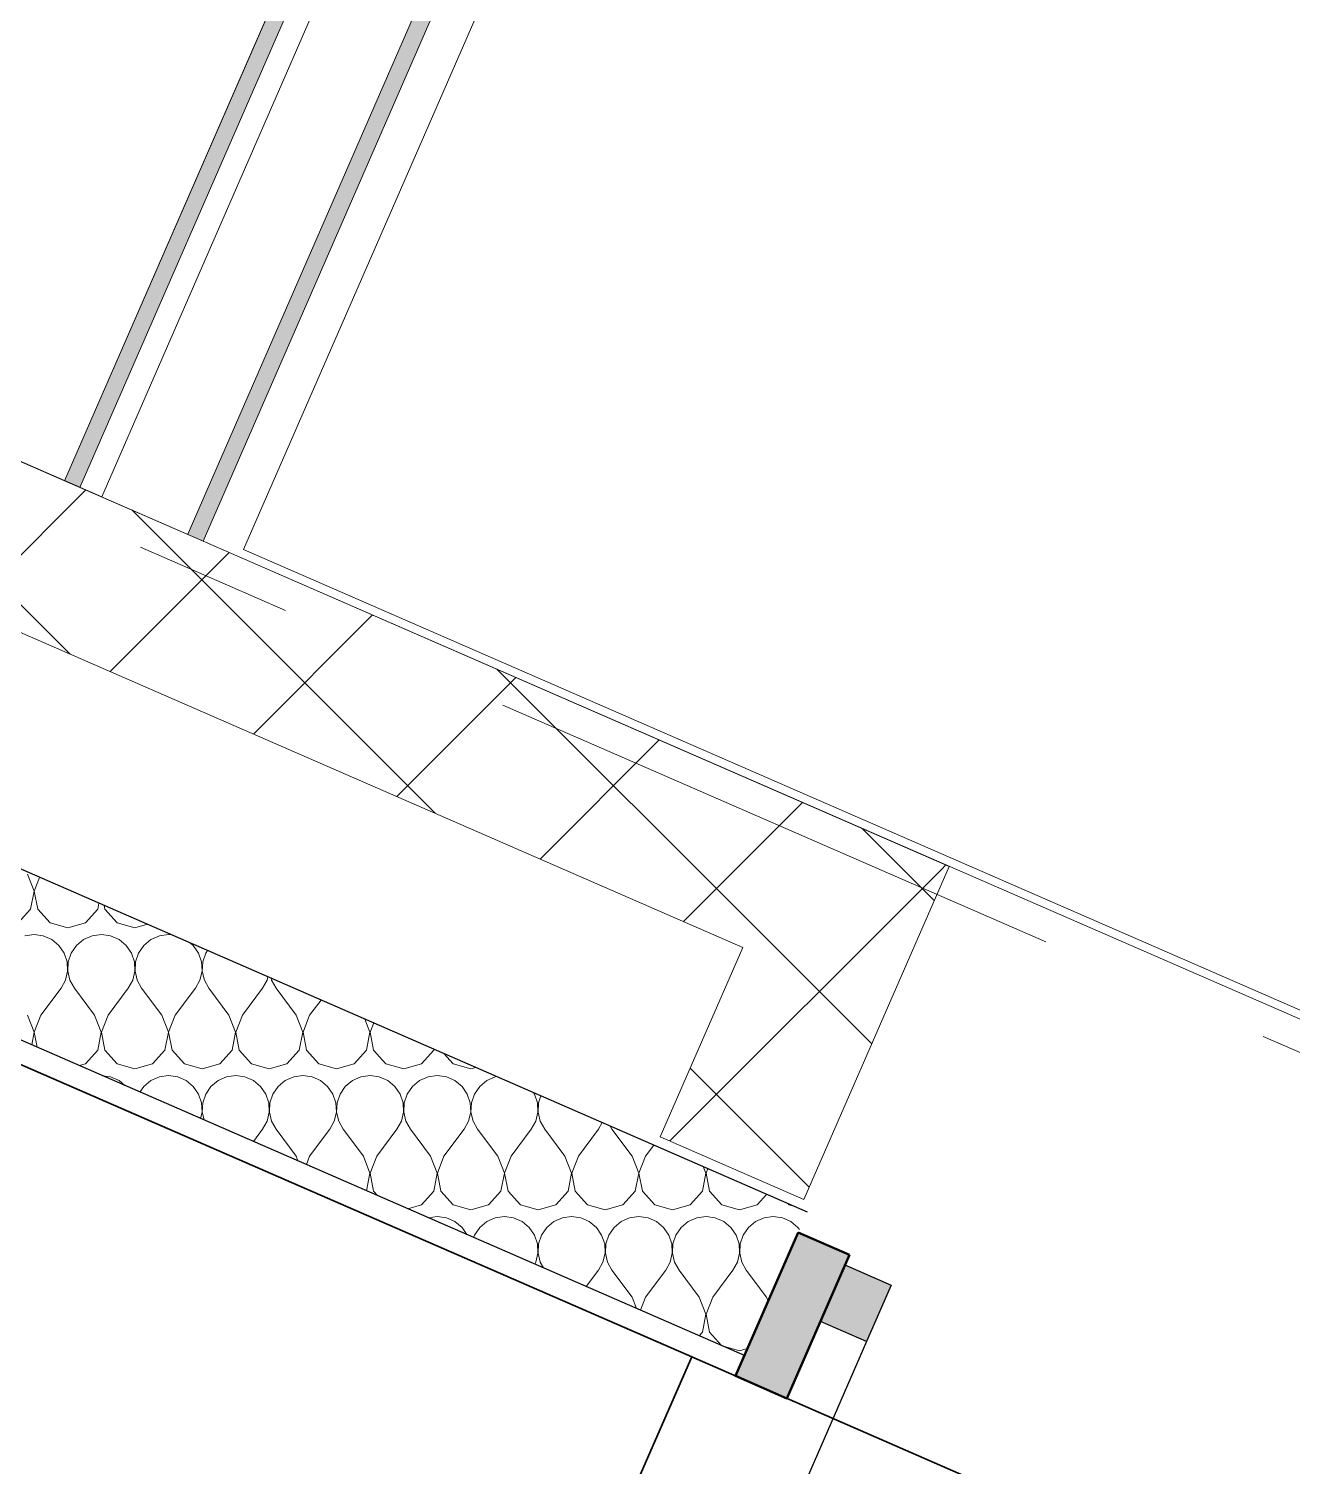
# Model space of a CAD drawing. Header units: millimetres. Extents: x -99530 to 1067232, y -97212 to 137997.
# Drawn here: x 41395 to 42524, y -18625 to -17341 of the extents above; entities that cross this region are included whole.
import ezdxf
from ezdxf.enums import TextEntityAlignment as Align

# ---------------------------------------------------------------- set-up
doc = ezdxf.new("R2010")
doc.units = ezdxf.units.MM
doc.header["$MEASUREMENT"] = 0
doc.linetypes.add('Double Dashed', pattern=[1093.611073, 529.166651, -211.666656, 141.111112, -211.666656])
for name, color, linetype in [('A-05-M_Gross_Int_Circulation', 7, 'Continuous'), ('A-15-MG_Structural_Grid', 7, 'Continuous'), ('A-20-M_Floor_Slab', 7, 'Continuous'), ('A-25-M_Curtain_Wall', 7, 'Continuous'), ('A-25-M_Wall_Int', 7, 'Continuous'), ('New_A-20-M_Hard_Landscape', 7, 'Continuous')]:
    doc.layers.add(name, color=color, linetype=linetype)
for name, color, linetype, lineweight, true_color in [('A-05-M_Gross_Int_Circulation_Pen_No__74', 7, 'Continuous', 20, 0x606060), ('A-15-MG_Structural_Grid_Pen_No__163', 7, 'Continuous', 0, 0x750077), ('A-25-M_Curtain_Wall_Pen_No__144', 7, 'Continuous', 0, 0xc8c8c8), ('A-25-M_Curtain_Wall_Pen_No__27', 7, 'Continuous', 50, 0x2a2a2a), ('A-25-M_Curtain_Wall_Pen_No__43', 7, 'Continuous', 30, 0x444444), ('A-25-M_Curtain_Wall_Pen_No__67', 7, 'Continuous', 20, 0x606060), ('A-25-M_Wall_Int_Pen_No__107', 7, 'Continuous', 15, 0xa6a6a6), ('ArchiCAD Doors_Pen_No__103', 7, 'Continuous', 15, 0xa6a6a6), ('ArchiCAD Doors_Pen_No__43', 7, 'Continuous', 30, 0x444444), ('New_A-20-M_Hard_Landscape_Pen_No__53', 7, 'Continuous', 35, 0x444444)]:
    doc.layers.add(name, color=color, linetype=linetype, lineweight=lineweight, true_color=true_color)
for name, color, linetype, lineweight in [('A-20-M_Floor_Slab_Pen_No__89', 8, 'Continuous', 20), ('A-25-M_Wall_Int_Pen_No__1', 7, 'Continuous', 13), ('A-95-P_Drawing_Pen_No__85', 8, 'Continuous', 20), ('ArchiCAD Zone Stamps_Pen_No__6', 7, 'Continuous', 35), ('ArchiCAD Zone Stamps_Pen_No__9', 7, 'Continuous', 13)]:
    doc.layers.add(name, color=color, linetype=linetype, lineweight=lineweight)
doc.styles.add('GENERATED_STYLE_1', font='')
doc.styles.add('GENERATED_STYLE_3', font='')
doc.styles.add('GENERATED_STYLE_4', font='')
doc.styles.get('GENERATED_STYLE_1').set_extended_font_data('Arial', bold=True)
doc.styles.get('GENERATED_STYLE_3').set_extended_font_data('Arial')
doc.styles.get('GENERATED_STYLE_4').set_extended_font_data('Swis721 BT')
doc.dimstyles.new('GENERATED_STYLE__4', dxfattribs={"dimtxt": 0.18, "dimasz": 273.6, "dimexe": 0.18, "dimexo": 0.0625, "dimgap": 0.09, "dimtad": 0, "dimtih": 1, "dimtoh": 1, "dimdec": 4, "dimzin": 0, "dimdsep": 46, "dimcen": 0.09, "dimadec": 0, "dimazin": 0, "dimtfac": 1, "dimtdec": 4, "dimtmove": 0, "dimatfit": 3, "dimldrblk": 'ARROWHEAD_5', "dimfxl": 1, "dimtolj": 1, "dimtzin": 0, "dimarcsym": 0})
pattern_1 = [(45, (0, 0), (-91.92388, 91.92388), []), (135, (0, 0), (91.92388, 91.92388), [])]

# ---------------------------------------------------------------- blocks, each defined once
blk = doc.blocks.new('__3_1', base_point=(41890.6, -13306.2))
at = {"layer": 'A-05-M_Gross_Int_Circulation_Pen_No__74', "linetype": 'Continuous'}
for p, q in [((41427.1, -17744.5), (44038.2, -11756.3)), ((39055.1, -16710.3), (41427.1, -17744.5))]:
    blk.add_line(p, q, dxfattribs=at)
at = {"layer": 'ArchiCAD Zone Stamps_Pen_No__6', "style": 'GENERATED_STYLE_3'}
for tag, height, p in [('measuredAreaCode', 175, (41390.4, -13097.3)), ('DUMMY_649', 175, (41659.4, -13214.6)), ('DUMMY_650', 175, (42087.5, -13401.3)), ('DUMMY_651', 116.7, (42331.9, -13494.5))]:
    blk.add_attdef(tag, text='', height=height, rotation=336.4404, dxfattribs=at).set_placement(p, align=Align.TOP_LEFT)
blk = doc.blocks.new('Stair 02_INB 0267_27_1', base_point=(43661.1, -16711.8))
at = {"layer": 'A-05-M_Gross_Int_Circulation_Pen_No__74', "linetype": 'Continuous'}
for p, q in [((44142.1, -11946.3), (41587, -17806.1)), ((41587, -17806.1), (44426.2, -19044.3))]:
    blk.add_line(p, q, dxfattribs=at)
at = {"layer": 'ArchiCAD Zone Stamps_Pen_No__9'}
for tag, height, style, p in [('ROOM_NAME', 250, 'GENERATED_STYLE_1', (43395.6, -15399.6)), ('zoneNameLine2', 250, 'GENERATED_STYLE_1', (43207.1, -15831.7)), ('ROOM_NUMBER', 200, 'GENERATED_STYLE_3', (43018.7, -16252.4)), ('measuredAreaCode', 200, 'GENERATED_STYLE_3', (42861.7, -16612.5)), ('ROOM_HOLES_PRM', 200, 'GENERATED_STYLE_3', (43169.1, -16746.6)), ('DUMMY_649', 200, 'GENERATED_STYLE_3', (43658.4, -16959.9)), ('DUMMY_650', 133.3, 'GENERATED_STYLE_3', (43937.7, -17066.5))]:
    blk.add_attdef(tag, text='', height=height, rotation=336.4404, dxfattribs=dict(at, style=style)).set_placement(p, align=Align.TOP_LEFT)
blk = doc.blocks.new('_INB 0264_29_1', base_point=(41041, -15448.7))
at = {"layer": 'A-05-M_Gross_Int_Circulation_Pen_No__74', "linetype": 'Continuous'}
for p, q in [((41460.3, -17758.9), (44071.4, -11770.8)), ((39088.2, -16724.7), (41460.3, -17758.9))]:
    blk.add_line(p, q, dxfattribs=at)
at = {"layer": 'ArchiCAD Zone Stamps_Pen_No__9', "style": 'GENERATED_STYLE_3'}
for tag, height, p in [('ROOM_NUMBER', 200, (40727.2, -14618.3)), ('measuredAreaCode', 200, (40570.2, -14978.4)), ('DUMMY_649', 200, (40877.6, -15112.4)), ('DUMMY_650', 200, (41366.9, -15325.8)), ('DUMMY_651', 133.3, (41646.2, -15432.3))]:
    blk.add_attdef(tag, text='', height=height, rotation=336.4404, dxfattribs=at).set_placement(p, align=Align.TOP_LEFT)
blk = doc.blocks.new('Mesh_11_1', base_point=(38476.3, -27090.5))
at = {"layer": 'New_A-20-M_Hard_Landscape_Pen_No__53', "linetype": 'Continuous', "flags": 128}
blk.add_lwpolyline([(38476.3, -27090.5), (40855.5, -28127.9), (42533.2, -24280.4), (53914.5, -29243.2), (51117.7, -35657.3), (53409.3, -36656.6), (56206.1, -30242.5), (63081, -33240.3), (59936.1, -40452.4, 0.120293), (62768.8, -40737.8, 0.15737), (66086.8, -39130, 0.078126), (67217.3, -37647.5), (69310.3, -32902.5), (61088.4, -29317.3), (60827.6, -29915.3), (42605.5, -21969.6), (42885.3, -21327.9), (48200.1, -23645.4), (49082.7, -21621.3), (41987.2, -18527.4), (41187.8, -20360.7), (40975.7, -20847.2), (41163.1, -20928.9)], format="xyb", close=True, dxfattribs=at)
blk = doc.blocks.new('Mesh_13_1', base_point=(11992.7, -24727.1))
at = {"layer": 'New_A-20-M_Hard_Landscape_Pen_No__53', "linetype": 'Continuous', "flags": 128}
blk.add_lwpolyline([(11992.7, -24727.1), (11193.3, -26560.4), (22460.6, -31473.5), (23260, -29640.2), (13970.8, -25589.7), (19905.1, -11980.5), (28925.9, -15914), (28987.7, -15772.3), (40919.8, -20975.3), (41987.2, -18527.4), (19056.2, -8528.3)], close=True, dxfattribs=at)
blk = doc.blocks.new('Slab_1_1', base_point=(376.7, -362.2))
at = {"layer": 'A-20-M_Floor_Slab_Pen_No__89', "linetype": 'Continuous', "flags": 128}
blk.add_lwpolyline([(376.7, -362.2), (7790.9, 6537.3), (7705.8, 6629.2), (10938.2, 9637.2), (15227.2, 7766.9), (19349.1, 17219.8), (53673.3, 2252.7), (53966.7, 2124.8), (49754.8, -7534.4), (49461.5, -7406.5), (44390.1, -19036.6), (3614.3, -1256.3), (3424.6, -1691.3)], close=True, dxfattribs=at)
blk = doc.blocks.new('*X206')
at = {"layer": 'A-25-M_Curtain_Wall_Pen_No__67', "linetype": 'Continuous'}
for p, q in [((41399.9, -18111.3), (41394, -18096)), ((41404.9, -18098.9), (41400.1, -18111.3)), ((41396.8, -18127.4), (41399.9, -18111.3)), ((41400.1, -18111.3), (41403.2, -18127.4)), ((41456.8, -18127.4), (41457.9, -18122)), ((41385.8, -18139.5), (41396.8, -18127.4)), ((41403.2, -18127.4), (41414.2, -18139.5)), ((41445.8, -18139.5), (41456.8, -18127.4)), ((41462.5, -18124), (41463.2, -18127.4)), ((41463.2, -18127.4), (41474.2, -18139.5)), ((41414.2, -18139.5), (41430, -18144)), ((41430, -18144), (41445.8, -18139.5)), ((41474.2, -18139.5), (41490, -18144)), ((41490, -18144), (41501.1, -18140.8)), ((41400, -18150), (41391.8, -18151.1)), ((41408.2, -18151.1), (41400, -18150)), ((41415.8, -18154.5), (41408.2, -18151.1)), ((41422.1, -18159.8), (41415.8, -18154.5)), ((41426.8, -18166.6), (41422.1, -18159.8)), ((41437.9, -18159.8), (41433.2, -18166.6)), ((41444.2, -18154.5), (41437.9, -18159.8)), ((41451.8, -18151.1), (41444.2, -18154.5)), ((41460, -18150), (41451.8, -18151.1)), ((41468.2, -18151.1), (41460, -18150)), ((41475.8, -18154.5), (41468.2, -18151.1)), ((41482.1, -18159.8), (41475.8, -18154.5)), ((41486.8, -18166.6), (41482.1, -18159.8)), ((41497.9, -18159.8), (41493.2, -18166.6)), ((41504.2, -18154.5), (41497.9, -18159.8)), ((41511.8, -18151.1), (41504.2, -18154.5)), ((41520, -18150), (41511.8, -18151.1)), ((41523.1, -18150.4), (41520, -18150)), ((41542.1, -18159.8), (41539.6, -18157.6)), ((41546.8, -18166.6), (41542.1, -18159.8)), ((41429.5, -18174.4), (41426.8, -18166.6)), ((41433.2, -18166.6), (41430.5, -18174.4)), ((41489.5, -18174.4), (41486.8, -18166.6)), ((41493.2, -18166.6), (41490.5, -18174.4)), ((41549.5, -18174.4), (41546.8, -18166.6)), ((41553.2, -18166.6), (41550.5, -18174.4)), ((41554.8, -18164.3), (41553.2, -18166.6)), ((41428, -18190.8), (41429.9, -18182.7)), ((41429.9, -18182.7), (41429.5, -18174.4)), ((41430.5, -18174.4), (41430.1, -18182.7)), ((41430.1, -18182.7), (41432, -18190.8)), ((41488, -18190.8), (41489.9, -18182.7)), ((41489.9, -18182.7), (41489.5, -18174.4)), ((41490.5, -18174.4), (41490.1, -18182.7)), ((41490.1, -18182.7), (41492, -18190.8)), ((41548, -18190.8), (41549.9, -18182.7)), ((41549.9, -18182.7), (41549.5, -18174.4)), ((41550.5, -18174.4), (41550.1, -18182.7)), ((41550.1, -18182.7), (41552, -18190.8)), ((41406, -18222), (41424, -18198)), ((41424, -18198), (41428, -18190.8)), ((41432, -18190.8), (41436, -18198)), ((41454, -18222), (41436, -18198)), ((41466, -18222), (41484, -18198)), ((41484, -18198), (41488, -18190.8)), ((41492, -18190.8), (41496, -18198)), ((41514, -18222), (41496, -18198)), ((41526, -18222), (41544, -18198)), ((41544, -18198), (41548, -18190.8)), ((41552, -18190.8), (41556, -18198)), ((41574, -18222), (41556, -18198)), ((41586, -18222), (41604, -18198)), ((41604, -18198), (41608, -18190.8)), ((41608, -18190.8), (41608.7, -18187.8)), ((41611.6, -18189), (41612, -18190.8)), ((41612, -18190.8), (41616, -18198)), ((41634, -18222), (41616, -18198)), ((41646, -18222), (41656.2, -18208.5)), ((41399.9, -18237.3), (41394, -18222)), ((41406, -18222), (41400.1, -18237.3)), ((41459.9, -18237.3), (41454, -18222)), ((41466, -18222), (41460.1, -18237.3)), ((41519.9, -18237.3), (41514, -18222)), ((41526, -18222), (41520.1, -18237.3)), ((41579.9, -18237.3), (41574, -18222)), ((41586, -18222), (41580.1, -18237.3)), ((41639.9, -18237.3), (41634, -18222)), ((41646, -18222), (41640.1, -18237.3)), ((41397.8, -18248.5), (41399.9, -18237.3)), ((41400.1, -18237.3), (41402.6, -18250.7)), ((41456.8, -18253.4), (41459.9, -18237.3)), ((41460.1, -18237.3), (41463.2, -18253.4)), ((41516.8, -18253.4), (41519.9, -18237.3)), ((41520.1, -18237.3), (41523.2, -18253.4)), ((41576.8, -18253.4), (41579.9, -18237.3)), ((41580.1, -18237.3), (41583.2, -18253.4)), ((41636.8, -18253.4), (41639.9, -18237.3)), ((41640.1, -18237.3), (41643.2, -18253.4)), ((41699.9, -18237.3), (41695.4, -18225.6)), ((41696.8, -18253.4), (41699.9, -18237.3)), ((41703.3, -18229), (41700.1, -18237.3)), ((41700.1, -18237.3), (41703.2, -18253.4)), ((41445.8, -18265.5), (41456.8, -18253.4)), ((41463.2, -18253.4), (41474.2, -18265.5)), ((41505.8, -18265.5), (41516.8, -18253.4)), ((41523.2, -18253.4), (41534.2, -18265.5)), ((41565.8, -18265.5), (41576.8, -18253.4)), ((41583.2, -18253.4), (41594.2, -18265.5)), ((41625.8, -18265.5), (41636.8, -18253.4)), ((41643.2, -18253.4), (41654.2, -18265.5)), ((41685.8, -18265.5), (41696.8, -18253.4)), ((41703.2, -18253.4), (41714.2, -18265.5)), ((41745.8, -18265.5), (41756.8, -18253.4)), ((41756.8, -18253.4), (41757, -18252.4)), ((41765.8, -18256.3), (41774.2, -18265.5)), ((41440.3, -18267.1), (41445.8, -18265.5)), ((41468.2, -18277.1), (41461.1, -18276.2)), ((41474.2, -18265.5), (41490, -18270)), ((41490, -18270), (41505.8, -18265.5)), ((41520, -18276), (41511.8, -18277.1)), ((41528.2, -18277.1), (41520, -18276)), ((41534.2, -18265.5), (41550, -18270)), ((41550, -18270), (41565.8, -18265.5)), ((41580, -18276), (41571.8, -18277.1)), ((41588.2, -18277.1), (41580, -18276)), ((41594.2, -18265.5), (41610, -18270)), ((41610, -18270), (41625.8, -18265.5)), ((41640, -18276), (41631.8, -18277.1)), ((41648.2, -18277.1), (41640, -18276)), ((41654.2, -18265.5), (41670, -18270)), ((41670, -18270), (41685.8, -18265.5)), ((41700, -18276), (41691.8, -18277.1)), ((41708.2, -18277.1), (41700, -18276)), ((41714.2, -18265.5), (41730, -18270)), ((41730, -18270), (41745.8, -18265.5)), ((41760, -18276), (41751.8, -18277.1)), ((41768.2, -18277.1), (41760, -18276)), ((41774.2, -18265.5), (41790, -18270)), ((41790, -18270), (41794.4, -18268.7)), ((41475.8, -18280.5), (41468.2, -18277.1)), ((41481, -18284.8), (41475.8, -18280.5)), ((41497.9, -18285.8), (41494.5, -18290.7)), ((41504.2, -18280.5), (41497.9, -18285.8)), ((41511.8, -18277.1), (41504.2, -18280.5)), ((41535.8, -18280.5), (41528.2, -18277.1)), ((41542.1, -18285.8), (41535.8, -18280.5)), ((41546.8, -18292.6), (41542.1, -18285.8)), ((41557.9, -18285.8), (41553.2, -18292.6)), ((41564.2, -18280.5), (41557.9, -18285.8)), ((41571.8, -18277.1), (41564.2, -18280.5)), ((41595.8, -18280.5), (41588.2, -18277.1)), ((41602.1, -18285.8), (41595.8, -18280.5)), ((41606.8, -18292.6), (41602.1, -18285.8)), ((41617.9, -18285.8), (41613.2, -18292.6)), ((41624.2, -18280.5), (41617.9, -18285.8)), ((41631.8, -18277.1), (41624.2, -18280.5)), ((41655.8, -18280.5), (41648.2, -18277.1)), ((41662.1, -18285.8), (41655.8, -18280.5)), ((41666.8, -18292.6), (41662.1, -18285.8)), ((41677.9, -18285.8), (41673.2, -18292.6)), ((41684.2, -18280.5), (41677.9, -18285.8)), ((41691.8, -18277.1), (41684.2, -18280.5)), ((41715.8, -18280.5), (41708.2, -18277.1)), ((41722.1, -18285.8), (41715.8, -18280.5)), ((41726.8, -18292.6), (41722.1, -18285.8)), ((41737.9, -18285.8), (41733.2, -18292.6)), ((41744.2, -18280.5), (41737.9, -18285.8)), ((41751.8, -18277.1), (41744.2, -18280.5)), ((41775.8, -18280.5), (41768.2, -18277.1)), ((41782.1, -18285.8), (41775.8, -18280.5)), ((41786.8, -18292.6), (41782.1, -18285.8)), ((41797.9, -18285.8), (41793.2, -18292.6)), ((41804.2, -18280.5), (41797.9, -18285.8)), ((41811.8, -18277.1), (41804.2, -18280.5)), ((41813.2, -18276.9), (41811.8, -18277.1)), ((41549.5, -18300.4), (41546.8, -18292.6)), ((41549.9, -18308.7), (41549.5, -18300.4)), ((41550.5, -18300.4), (41550.1, -18308.7)), ((41553.2, -18292.6), (41550.5, -18300.4)), ((41609.5, -18300.4), (41606.8, -18292.6)), ((41609.9, -18308.7), (41609.5, -18300.4)), ((41610.5, -18300.4), (41610.1, -18308.7)), ((41613.2, -18292.6), (41610.5, -18300.4)), ((41669.5, -18300.4), (41666.8, -18292.6)), ((41669.9, -18308.7), (41669.5, -18300.4)), ((41670.5, -18300.4), (41670.1, -18308.7)), ((41673.2, -18292.6), (41670.5, -18300.4)), ((41729.5, -18300.4), (41726.8, -18292.6)), ((41729.9, -18308.7), (41729.5, -18300.4)), ((41730.5, -18300.4), (41730.1, -18308.7)), ((41733.2, -18292.6), (41730.5, -18300.4)), ((41789.5, -18300.4), (41786.8, -18292.6)), ((41789.9, -18308.7), (41789.5, -18300.4)), ((41790.5, -18300.4), (41790.1, -18308.7)), ((41793.2, -18292.6), (41790.5, -18300.4)), ((41846.8, -18292.6), (41845.9, -18291.2)), ((41849.5, -18300.4), (41846.8, -18292.6)), ((41849.9, -18308.7), (41849.5, -18300.4)), ((41850.5, -18300.4), (41850.1, -18308.7)), ((41852.6, -18294.1), (41850.5, -18300.4)), ((41548.6, -18314.3), (41549.9, -18308.7)), ((41550.1, -18308.7), (41551.7, -18315.7)), ((41608, -18316.8), (41609.9, -18308.7)), ((41610.1, -18308.7), (41612, -18316.8)), ((41668, -18316.8), (41669.9, -18308.7)), ((41670.1, -18308.7), (41672, -18316.8)), ((41728, -18316.8), (41729.9, -18308.7)), ((41730.1, -18308.7), (41732, -18316.8)), ((41788, -18316.8), (41789.9, -18308.7)), ((41790.1, -18308.7), (41792, -18316.8)), ((41848, -18316.8), (41849.9, -18308.7)), ((41850.1, -18308.7), (41852, -18316.8)), ((41595.8, -18334.9), (41604, -18324)), ((41604, -18324), (41608, -18316.8)), ((41612, -18316.8), (41616, -18324)), ((41634, -18348), (41616, -18324)), ((41646, -18348), (41664, -18324)), ((41664, -18324), (41668, -18316.8)), ((41672, -18316.8), (41676, -18324)), ((41694, -18348), (41676, -18324)), ((41706, -18348), (41724, -18324)), ((41724, -18324), (41728, -18316.8)), ((41732, -18316.8), (41736, -18324)), ((41754, -18348), (41736, -18324)), ((41766, -18348), (41784, -18324)), ((41784, -18324), (41788, -18316.8)), ((41792, -18316.8), (41796, -18324)), ((41814, -18348), (41796, -18324)), ((41826, -18348), (41844, -18324)), ((41844, -18324), (41848, -18316.8)), ((41852, -18316.8), (41856, -18324)), ((41874, -18348), (41856, -18324)), ((41886, -18348), (41904, -18324)), ((41904, -18324), (41907.3, -18318)), ((41914.4, -18321.1), (41916, -18324)), ((41934, -18348), (41916, -18324)), ((41946, -18348), (41953.4, -18338.1)), ((41635.6, -18352.2), (41634, -18348)), ((41646, -18348), (41643.1, -18355.5)), ((41699.9, -18363.3), (41694, -18348)), ((41706, -18348), (41700.1, -18363.3)), ((41759.9, -18363.3), (41754, -18348)), ((41766, -18348), (41760.1, -18363.3)), ((41819.9, -18363.3), (41814, -18348)), ((41826, -18348), (41820.1, -18363.3)), ((41879.9, -18363.3), (41874, -18348)), ((41886, -18348), (41880.1, -18363.3)), ((41939.9, -18363.3), (41934, -18348)), ((41946, -18348), (41940.1, -18363.3)), ((41696.9, -18379), (41699.9, -18363.3)), ((41700.1, -18363.3), (41703.2, -18379.4)), ((41756.8, -18379.4), (41759.9, -18363.3)), ((41760.1, -18363.3), (41763.2, -18379.4)), ((41816.8, -18379.4), (41819.9, -18363.3)), ((41820.1, -18363.3), (41823.2, -18379.4)), ((41876.8, -18379.4), (41879.9, -18363.3)), ((41880.1, -18363.3), (41883.2, -18379.4)), ((41936.8, -18379.4), (41939.9, -18363.3)), ((41940.1, -18363.3), (41943.2, -18379.4)), ((41996.8, -18379.4), (41999.9, -18363.3)), ((41999.9, -18363.3), (41997.6, -18357.3)), ((42001.7, -18359.1), (42000.1, -18363.3)), ((42000.1, -18363.3), (42003.2, -18379.4)), ((41703.2, -18379.4), (41706.6, -18383.2)), ((41733.6, -18395), (41745.8, -18391.5)), ((41745.8, -18391.5), (41756.8, -18379.4)), ((41763.2, -18379.4), (41774.2, -18391.5)), ((41774.2, -18391.5), (41790, -18396)), ((41790, -18396), (41805.8, -18391.5)), ((41805.8, -18391.5), (41816.8, -18379.4)), ((41823.2, -18379.4), (41834.2, -18391.5)), ((41834.2, -18391.5), (41850, -18396)), ((41850, -18396), (41865.8, -18391.5)), ((41865.8, -18391.5), (41876.8, -18379.4)), ((41883.2, -18379.4), (41894.2, -18391.5)), ((41894.2, -18391.5), (41910, -18396)), ((41910, -18396), (41925.8, -18391.5)), ((41925.8, -18391.5), (41936.8, -18379.4)), ((41943.2, -18379.4), (41954.2, -18391.5)), ((41954.2, -18391.5), (41970, -18396)), ((41970, -18396), (41985.8, -18391.5)), ((41985.8, -18391.5), (41996.8, -18379.4)), ((42003.2, -18379.4), (42014.2, -18391.5)), ((42014.2, -18391.5), (42030, -18396)), ((42030, -18396), (42045.8, -18391.5)), ((42045.8, -18391.5), (42054.4, -18382.1)), ((42073.1, -18390.3), (42074.2, -18391.5)), ((42074.2, -18391.5), (42079.2, -18392.9)), ((41760, -18402), (41752.2, -18403.1)), ((41768.2, -18403.1), (41760, -18402)), ((41775.8, -18406.5), (41768.2, -18403.1)), ((41811.8, -18403.1), (41804.2, -18406.5)), ((41820, -18402), (41811.8, -18403.1)), ((41828.2, -18403.1), (41820, -18402)), ((41835.8, -18406.5), (41828.2, -18403.1)), ((41871.8, -18403.1), (41864.2, -18406.5)), ((41880, -18402), (41871.8, -18403.1)), ((41888.2, -18403.1), (41880, -18402)), ((41895.8, -18406.5), (41888.2, -18403.1)), ((41931.8, -18403.1), (41924.2, -18406.5)), ((41940, -18402), (41931.8, -18403.1)), ((41948.2, -18403.1), (41940, -18402)), ((41955.8, -18406.5), (41948.2, -18403.1)), ((41991.8, -18403.1), (41984.2, -18406.5)), ((42000, -18402), (41991.8, -18403.1)), ((42008.2, -18403.1), (42000, -18402)), ((42015.8, -18406.5), (42008.2, -18403.1)), ((42051.8, -18403.1), (42044.2, -18406.5)), ((42060, -18402), (42051.8, -18403.1)), ((42068.2, -18403.1), (42060, -18402)), ((42075.8, -18406.5), (42068.2, -18403.1)), ((41782.1, -18411.8), (41775.8, -18406.5)), ((41786.4, -18418), (41782.1, -18411.8)), ((41797.9, -18411.8), (41793.2, -18418.6)), ((41804.2, -18406.5), (41797.9, -18411.8)), ((41842.1, -18411.8), (41835.8, -18406.5)), ((41846.8, -18418.6), (41842.1, -18411.8)), ((41857.9, -18411.8), (41853.2, -18418.6)), ((41864.2, -18406.5), (41857.9, -18411.8)), ((41902.1, -18411.8), (41895.8, -18406.5)), ((41906.8, -18418.6), (41902.1, -18411.8)), ((41917.9, -18411.8), (41913.2, -18418.6)), ((41924.2, -18406.5), (41917.9, -18411.8)), ((41962.1, -18411.8), (41955.8, -18406.5)), ((41966.8, -18418.6), (41962.1, -18411.8)), ((41977.9, -18411.8), (41973.2, -18418.6)), ((41984.2, -18406.5), (41977.9, -18411.8)), ((42022.1, -18411.8), (42015.8, -18406.5)), ((42026.8, -18418.6), (42022.1, -18411.8)), ((42037.9, -18411.8), (42033.2, -18418.6)), ((42044.2, -18406.5), (42037.9, -18411.8)), ((42082.1, -18411.8), (42075.8, -18406.5)), ((42083.4, -18413.5), (42082.1, -18411.8)), ((41793.2, -18418.6), (41792.5, -18420.6)), ((41849.5, -18426.4), (41846.8, -18418.6)), ((41849.9, -18434.7), (41849.5, -18426.4)), ((41850.5, -18426.4), (41850.1, -18434.7)), ((41853.2, -18418.6), (41850.5, -18426.4)), ((41909.5, -18426.4), (41906.8, -18418.6)), ((41909.9, -18434.7), (41909.5, -18426.4)), ((41910.5, -18426.4), (41910.1, -18434.7)), ((41913.2, -18418.6), (41910.5, -18426.4)), ((41969.5, -18426.4), (41966.8, -18418.6)), ((41969.9, -18434.7), (41969.5, -18426.4)), ((41970.5, -18426.4), (41970.1, -18434.7)), ((41973.2, -18418.6), (41970.5, -18426.4)), ((42029.5, -18426.4), (42026.8, -18418.6)), ((42029.9, -18434.7), (42029.5, -18426.4)), ((42030.5, -18426.4), (42030.1, -18434.7)), ((42033.2, -18418.6), (42030.5, -18426.4)), ((41847.1, -18444.4), (41848, -18442.8)), ((41848, -18442.8), (41849.9, -18434.7)), ((41850.1, -18434.7), (41852, -18442.8)), ((41852, -18442.8), (41854.8, -18447.8)), ((41904, -18450), (41908, -18442.8)), ((41908, -18442.8), (41909.9, -18434.7)), ((41910.1, -18434.7), (41912, -18442.8)), ((41912, -18442.8), (41916, -18450)), ((41964, -18450), (41968, -18442.8)), ((41968, -18442.8), (41969.9, -18434.7)), ((41970.1, -18434.7), (41972, -18442.8)), ((41972, -18442.8), (41976, -18450)), ((42024, -18450), (42028, -18442.8)), ((42028, -18442.8), (42029.9, -18434.7)), ((42030.1, -18434.7), (42032, -18442.8)), ((42032, -18442.8), (42036, -18450)), ((41893.1, -18464.5), (41904, -18450)), ((41934, -18474), (41916, -18450)), ((41946, -18474), (41964, -18450)), ((41994, -18474), (41976, -18450)), ((42006, -18474), (42024, -18450)), ((42054, -18474), (42036, -18450)), ((41937.9, -18484), (41934, -18474)), ((41946, -18474), (41941.5, -18485.6)), ((41999.9, -18489.3), (41994, -18474)), ((42006, -18474), (42000.1, -18489.3)), ((42055.4, -18477.6), (42054, -18474)), ((41996.8, -18505.4), (41999.9, -18489.3)), ((42000.1, -18489.3), (42003.2, -18505.4)), ((41994, -18508.5), (41996.8, -18505.4)), ((42003.2, -18505.4), (42013.9, -18517.2)), ((42015.5, -18517.9), (42030, -18522)), ((42030, -18522), (42036.9, -18520))]:
    blk.add_line(p, q, dxfattribs=at)
blk = doc.blocks.new('Curtain Wall_5_1')
at = {"layer": 'A-25-M_Curtain_Wall_Pen_No__144', "linetype": 'Continuous'}
blk.add_hatch(color=256, dxfattribs=at).paths.add_polyline_path([(42072.1, -18564.4), (42128.1, -18436.1), (42082.2, -18416.1), (42026.3, -18544.4)])
at = {"layer": 'ArchiCAD Doors_Pen_No__103', "linetype": 'Continuous'}
blk.add_hatch(color=256, dxfattribs=at).paths.add_polyline_path([(42124.1, -18445.2), (42165.3, -18463.2), (42143.3, -18513.6), (42102.1, -18495.6)])
at = {"layer": 'A-25-M_Curtain_Wall_Pen_No__27', "linetype": 'Continuous'}
for p, q in [((42082.2, -18416.1), (42026.3, -18544.4)), ((42128.1, -18436.1), (42082.2, -18416.1)), ((42072.1, -18564.4), (42128.1, -18436.1)), ((42026.3, -18544.4), (42072.1, -18564.4))]:
    blk.add_line(p, q, dxfattribs=at)
at = {"layer": 'A-25-M_Curtain_Wall_Pen_No__43', "linetype": 'Continuous'}
for p, q in [((40424.7, -17671.5), (42090.2, -18397.7)), ((42034.3, -18526.1), (40368.7, -17799.8))]:
    blk.add_line(p, q, dxfattribs=at)
at = {"layer": 'ArchiCAD Doors_Pen_No__43', "linetype": 'Continuous'}
for p, q in [((42102.1, -18495.6), (42124.1, -18445.2)), ((42124.1, -18445.2), (42165.3, -18463.2)), ((42165.3, -18463.2), (42143.3, -18513.6)), ((42143.3, -18513.6), (42102.1, -18495.6)), ((42143.3, -18513.6), (41792.1, -19319.2))]:
    blk.add_line(p, q, dxfattribs=at)
at = {"layer": 'A-25-M_Curtain_Wall', "linetype": 'Continuous', "lineweight": 0}
blk.add_blockref('*X206', (0, 0), dxfattribs=at)
blk = doc.blocks.new('Wall_21_1', base_point=(40541.2, -17358))
at = {"layer": 'A-25-M_Wall_Int_Pen_No__107', "linetype": 'Continuous'}
h = blk.add_hatch(dxfattribs=at)
h.set_pattern_fill('Concrete_Block_0001', color=256, style=0, pattern_type=2)
h.set_pattern_definition(pattern_1)
h.paths.add_polyline_path([(40485.3, -17486.4), (42032.9, -18161.5), (42217.2, -18089.1), (40541.2, -17358)])
at = {"layer": 'A-25-M_Wall_Int_Pen_No__1', "linetype": 'Continuous', "flags": 128}
for points in [[(42217.2, -18089.1), (40541.2, -17358)], [(40485.3, -17486.4), (42032.9, -18161.5)]]:
    blk.add_lwpolyline(points, dxfattribs=at)
blk = doc.blocks.new('Wall_22_1', base_point=(42217.2, -18089.1))
at = {"layer": 'A-25-M_Wall_Int_Pen_No__107', "linetype": 'Continuous'}
h = blk.add_hatch(dxfattribs=at)
h.set_pattern_fill('Concrete_Block_0001', color=256, style=0, pattern_type=2)
h.set_pattern_definition(pattern_1)
h.paths.add_polyline_path([(42032.9, -18161.5), (41959.2, -18330.6), (42087.5, -18386.6), (42217.2, -18089.1)])
at = {"layer": 'A-25-M_Wall_Int_Pen_No__1', "linetype": 'Continuous', "flags": 128}
for points in [[(42087.5, -18386.6), (42217.2, -18089.1)], [(42032.9, -18161.5), (41959.2, -18330.6)], [(41959.2, -18330.6), (42087.5, -18386.6)]]:
    blk.add_lwpolyline(points, dxfattribs=at)
blk = doc.blocks.new('Wall_34_1', base_point=(41550.9, -17798.4))
at = {"layer": 'A-25-M_Wall_Int_Pen_No__107', "linetype": 'Continuous'}
for points in [[(44038.2, -11756.3), (41427.1, -17744.5), (41440.9, -17750.5), (44052, -11762.3)], [(44148.2, -11804.3), (41537.1, -17792.4), (41550.9, -17798.4), (44162, -11810.3)]]:
    blk.add_hatch(color=256, dxfattribs=at).paths.add_polyline_path(points)
at = {"layer": 'A-25-M_Wall_Int_Pen_No__1', "linetype": 'Continuous'}
for p, q in [((44052, -11762.3), (41440.9, -17750.5)), ((41537.1, -17792.4), (44148.2, -11804.3))]:
    blk.add_line(p, q, dxfattribs=at)
at = {"layer": 'A-25-M_Wall_Int_Pen_No__1', "linetype": 'Continuous', "flags": 128}
for points in [[(44038.2, -11756.3), (41427.1, -17744.5)], [(41550.9, -17798.4), (44106, -11938.6)], [(41427.1, -17744.5), (41550.9, -17798.4)]]:
    blk.add_lwpolyline(points, dxfattribs=at)
blk = doc.blocks.new('Standard grid marker_3')
at = {"layer": 'A-15-MG_Structural_Grid_Pen_No__163', "linetype": 'Double Dashed'}
blk.add_line((1000, 0), (74254.8, 0), dxfattribs=at)
at = {"layer": 'A-15-MG_Structural_Grid_Pen_No__163', "style": 'GENERATED_STYLE_4'}
for tag, p in [('AC_MarkerText_1_0', (-500, 43.4)), ('AC_MarkerText_1_1', (75754.8, 43.4))]:
    blk.add_attdef(tag, text='', height=350, rotation=360, dxfattribs=at).set_placement(p, align=Align.MIDDLE_CENTER)
blk = doc.blocks.new('ARROWHEAD_5')
at = {"color": 0, "linetype": 'Continuous', "lineweight": 0}
blk.add_line((0, 0), (-1, 0), dxfattribs=at)
blk.add_solid([(-1, 0.2679), (0, 0), (-1, -0.2679), (-1, 0.2679)], dxfattribs=at)

msp = doc.modelspace()

# ---------------------------------------------------------------- block references
at = {"layer": 'A-05-M_Gross_Int_Circulation', "linetype": 'Continuous'}
for name, p in [('__3_1', (41890.6, -13306.2)), ('_INB 0264_29_1', (41041, -15448.7)), ('Stair 02_INB 0267_27_1', (43661.1, -16711.8))]:
    msp.add_blockref(name, p, dxfattribs=at)
at = {"layer": 'A-15-MG_Structural_Grid', "color": 8, "linetype": 'Continuous', "lineweight": 15, "zscale": 1000, "rotation": 336.440411583993}
msp.add_blockref('Standard grid marker_3', (-1201.2, 813.7), dxfattribs=at)
at = {"layer": 'A-20-M_Floor_Slab', "color": 8, "linetype": 'Continuous', "lineweight": 20}
msp.add_blockref('Slab_1_1', (376.7, -362.2), dxfattribs=at)
at = {"layer": 'A-25-M_Curtain_Wall', "linetype": 'Continuous', "lineweight": 0}
msp.add_blockref('Curtain Wall_5_1', (0, 0), dxfattribs=at)
at = {"layer": 'A-25-M_Wall_Int', "color": 250, "lineweight": 50, "true_color": 0x2a2a2a}
for name, p in [('Wall_34_1', (41550.9, -17798.4)), ('Wall_21_1', (40541.2, -17358)), ('Wall_22_1', (42217.2, -18089.1))]:
    msp.add_blockref(name, p, dxfattribs=at)
at = {"layer": 'New_A-20-M_Hard_Landscape', "color": 49, "lineweight": 35, "true_color": 0x444444}
for name, p in [('Mesh_13_1', (11992.7, -24727.1)), ('Mesh_11_1', (38476.3, -27090.5))]:
    msp.add_blockref(name, p, dxfattribs=at)

# ---------------------------------------------------------------- leaders
at = {"layer": 'A-95-P_Drawing_Pen_No__85', "linetype": 'Continuous', "annotation_type": 0, "has_hookline": 1, "hookline_direction": 0, "text_width": 1500, "horizontal_direction": (0.917019, -0.398843, 0)}
msp.add_leader([(39832.9, -17570.5), (40126, -18314.9), (40919.3, -18662.1)], dimstyle='GENERATED_STYLE__4', dxfattribs=at)

doc.saveas('drawing.dxf')
